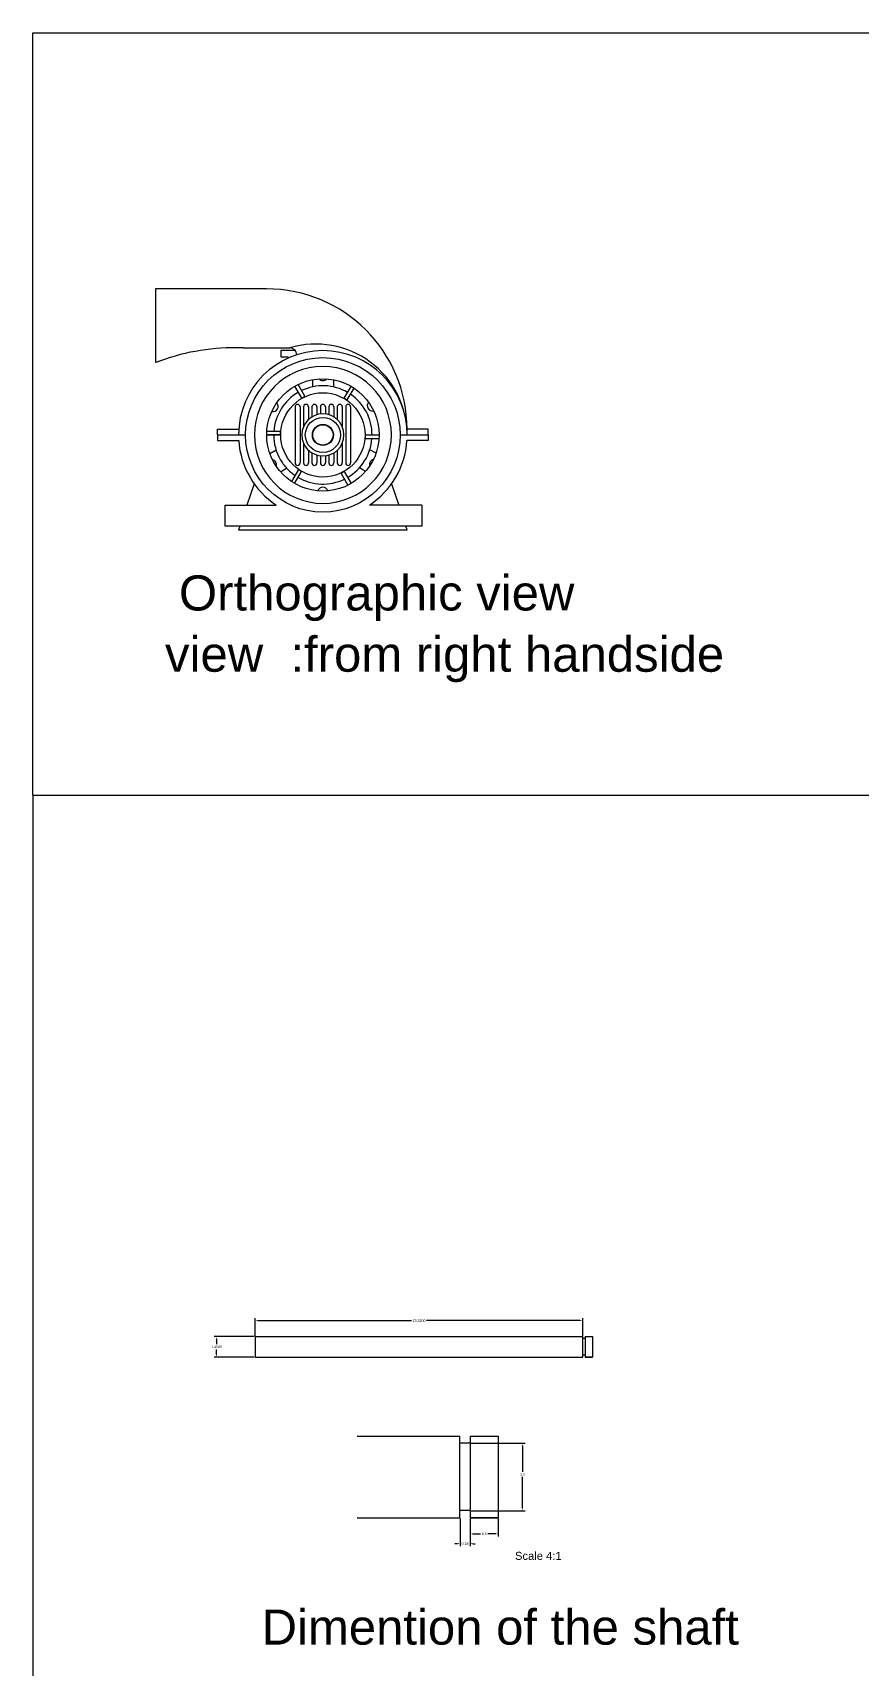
# Model space of a CAD drawing. Header units: millimetres. Extents: x 34830 to 39055, y 27793 to 28482.
# Drawn here: x 35214.3 to 35273.3, y 27915.1 to 28031.6 of the extents above; entities that cross this region are included whole.
import ezdxf

# ---------------------------------------------------------------- set-up
doc = ezdxf.new("R2010")
doc.units = ezdxf.units.MM
doc.linetypes.add('ACAD_ISO02W100', pattern=[15, 12, -3])
doc.layers.add('dotted', color=5, linetype='ACAD_ISO02W100', plot=False)
doc.layers.add('shaft', color=7, linetype='Continuous')
doc.styles.get("Standard").update_dxf_attribs({"font": 'arial.ttf'})
doc.dimstyles.get("Standard").update_dxf_attribs({"dimtxt": 0.18, "dimasz": 0.18, "dimexe": 0.18, "dimexo": 0.0625, "dimgap": 0.09, "dimtad": 0, "dimtih": 1, "dimtoh": 1, "dimdec": 4, "dimzin": 0, "dimdsep": 46, "dimtxsty": 'Standard', "dimcen": 0.09, "dimadec": 0, "dimazin": 0, "dimtfac": 1, "dimtdec": 4, "dimtofl": 0, "dimtmove": 0, "dimatfit": 3, "dimfxl": 1, "dimtolj": 1, "dimtzin": 0, "dimarcsym": 0})

# ---------------------------------------------------------------- blocks, each defined once
blk = doc.blocks.new('*D54')
at = {"layer": 'Defpoints', "color": 0, "transparency": 16777216}
for p in [(35253.44, 27939.89), (35230.12, 27938.75), (35253.44, 27938.75)]:
    blk.add_point(p, dxfattribs=at)
at = {"layer": 'shaft', "color": 0, "lineweight": -2, "transparency": 16777216}
for p, q in [((35230.12, 27938.81), (35230.12, 27940.07)), ((35230.3, 27939.89), (35241.24, 27939.89)), ((35253.26, 27939.89), (35242.31, 27939.89)), ((35253.44, 27938.81), (35253.44, 27940.07))]:
    blk.add_line(p, q, dxfattribs=at)
at = {"layer": 'shaft', "color": 0, "transparency": 16777216}
for points in [[(35230.3, 27939.92), (35230.3, 27939.86), (35230.12, 27939.89)], [(35253.26, 27939.92), (35253.26, 27939.86), (35253.44, 27939.89)]]:
    blk.add_solid(points, dxfattribs=at)
at = {"layer": 'shaft', "color": 0, "transparency": 16777216, "insert": (35241.78, 27939.89), "char_height": 0.18, "attachment_point": 5}
blk.add_mtext('\\A1;23.3200', dxfattribs=at)
blk = doc.blocks.new('*D55')
at = {"layer": 'Defpoints', "color": 0, "transparency": 16777216}
for p in [(35230.12, 27938.75), (35227.38, 27937.3), (35230.12, 27937.3)]:
    blk.add_point(p, dxfattribs=at)
at = {"layer": 'shaft', "color": 0, "lineweight": -2, "transparency": 16777216}
for p, q in [((35230.06, 27938.75), (35227.2, 27938.75)), ((35227.38, 27938.57), (35227.38, 27938.21)), ((35230.06, 27937.3), (35227.2, 27937.3)), ((35227.38, 27937.48), (35227.38, 27937.84))]:
    blk.add_line(p, q, dxfattribs=at)
at = {"layer": 'shaft', "color": 0, "transparency": 16777216}
for points in [[(35227.35, 27938.57), (35227.41, 27938.57), (35227.38, 27938.75)], [(35227.35, 27937.48), (35227.41, 27937.48), (35227.38, 27937.3)]]:
    blk.add_solid(points, dxfattribs=at)
at = {"layer": 'shaft', "color": 0, "transparency": 16777216, "insert": (35227.38, 27938.02), "char_height": 0.18, "attachment_point": 5}
blk.add_mtext('\\A1;1.4500', dxfattribs=at)
blk = doc.blocks.new('*D56')
at = {"layer": 'Defpoints', "color": 0, "transparency": 16777216}
for p in [(35245.42, 27931.16), (35245.42, 27926.36), (35249.15, 27926.36)]:
    blk.add_point(p, dxfattribs=at)
at = {"layer": 'shaft', "color": 0, "lineweight": -2, "transparency": 16777216}
for p, q in [((35245.48, 27931.16), (35249.33, 27931.16)), ((35249.15, 27930.98), (35249.15, 27929.12)), ((35249.15, 27926.54), (35249.15, 27928.76)), ((35245.48, 27926.36), (35249.33, 27926.36))]:
    blk.add_line(p, q, dxfattribs=at)
at = {"layer": 'shaft', "color": 0, "transparency": 16777216}
for points in [[(35249.12, 27930.98), (35249.18, 27930.98), (35249.15, 27931.16)], [(35249.12, 27926.54), (35249.18, 27926.54), (35249.15, 27926.36)]]:
    blk.add_solid(points, dxfattribs=at)
at = {"layer": 'shaft', "color": 0, "transparency": 16777216, "insert": (35249.15, 27928.94), "char_height": 0.18, "attachment_point": 5}
blk.add_mtext('\\A1;1.2', dxfattribs=at)
blk = doc.blocks.new('*D57')
at = {"layer": 'Defpoints', "color": 0, "transparency": 16777216}
for p in [(35245.42, 27925.86), (35247.42, 27925.86), (35245.42, 27924.71)]:
    blk.add_point(p, dxfattribs=at)
at = {"layer": 'shaft', "color": 0, "lineweight": -2, "transparency": 16777216}
for p, q in [((35245.42, 27925.8), (35245.42, 27924.53)), ((35247.42, 27925.8), (35247.42, 27924.53)), ((35245.6, 27924.71), (35246.16, 27924.71)), ((35247.24, 27924.71), (35246.67, 27924.71))]:
    blk.add_line(p, q, dxfattribs=at)
at = {"layer": 'shaft', "color": 0, "transparency": 16777216}
for points in [[(35245.6, 27924.74), (35245.6, 27924.68), (35245.42, 27924.71)], [(35247.24, 27924.74), (35247.24, 27924.68), (35247.42, 27924.71)]]:
    blk.add_solid(points, dxfattribs=at)
at = {"layer": 'shaft', "color": 0, "transparency": 16777216, "insert": (35246.42, 27924.71), "char_height": 0.18, "attachment_point": 5}
blk.add_mtext('\\A1;0.5', dxfattribs=at)
blk = doc.blocks.new('*D58')
at = {"layer": 'Defpoints', "color": 0, "transparency": 16777216}
for p in [(35244.7, 27925.86), (35245.42, 27925.86), (35245.42, 27924.01)]:
    blk.add_point(p, dxfattribs=at)
at = {"layer": 'shaft', "color": 0, "lineweight": -2, "transparency": 16777216}
for p, q in [((35244.7, 27925.8), (35244.7, 27923.83)), ((35245.42, 27925.8), (35245.42, 27923.83)), ((35244.52, 27924.01), (35244.34, 27924.01)), ((35245.6, 27924.01), (35245.78, 27924.01))]:
    blk.add_line(p, q, dxfattribs=at)
at = {"layer": 'shaft', "color": 0, "transparency": 16777216}
for points in [[(35244.52, 27924.04), (35244.52, 27923.98), (35244.7, 27924.01)], [(35245.6, 27924.04), (35245.6, 27923.98), (35245.42, 27924.01)]]:
    blk.add_solid(points, dxfattribs=at)
at = {"layer": 'shaft', "color": 0, "transparency": 16777216, "insert": (35245.06, 27924.01), "char_height": 0.18, "attachment_point": 5}
blk.add_mtext('\\A1;0.18', dxfattribs=at)

msp = doc.modelspace()

# ---------------------------------------------------------------- linework, layer by layer
for p, q in [((35214.29248, 27977.29391), (35214.29248, 28031.57974)), ((35214.29248, 28031.57974), (35369.75387, 28031.57974)), ((35230.92699, 28013.34755), (35223.04033, 28013.34755)), ((35223.04033, 28013.34755), (35223.04033, 28008.09755)), ((35229.25857, 28009.14755), (35228.79033, 28009.14755)), ((35229.25857, 28009.14755), (35232.59081, 28009.14755)), ((35232.99081, 28008.94755), (35231.94033, 28008.94755)), ((35231.94033, 28008.94755), (35231.94033, 28008.49755)), ((35231.94033, 28008.49755), (35232.44033, 28008.49755)), ((35232.44033, 28008.49755), (35232.44033, 28008.4019)), ((35233.43335, 28005.56469), (35232.94433, 28006.41396)), ((35233.64661, 28005.69515), (35233.1702, 28006.53455)), ((35233.81654, 28006.77447), (35233.81291, 28006.78537)), ((35234.19326, 28006.87716), (35234.19326, 28006.36689)), ((35235.68741, 28006.87716), (35235.68741, 28006.36689)), ((35236.45974, 28005.55749), (35236.95279, 28006.40443)), ((35236.6768, 28005.43346), (35237.16709, 28006.27043)), ((35232.96533, 28004.94755), (35232.96533, 28000.94755)), ((35233.31533, 28004.94755), (35233.31533, 28000.94755)), ((35233.43335, 28005.56469), (35233.64661, 28005.69515)), ((35233.56533, 28004.94755), (35233.56533, 28003.54703)), ((35233.91533, 28004.94755), (35233.91533, 28004.04271)), ((35234.16533, 28004.94755), (35234.16533, 28004.23183)), ((35234.51533, 28004.94755), (35234.51533, 28004.38608)), ((35234.76533, 28004.94755), (35234.76533, 28004.4373)), ((35235.11533, 28004.94755), (35235.11533, 28004.4373)), ((35235.36533, 28004.94755), (35235.36533, 28004.38608)), ((35235.71533, 28004.94755), (35235.71533, 28004.23183)), ((35235.96533, 28004.94755), (35235.96533, 28004.04271)), ((35236.31533, 28004.94755), (35236.31533, 28003.54703)), ((35236.45974, 28005.55749), (35236.6768, 28005.43346)), ((35236.56533, 28004.94755), (35236.56533, 28000.94755)), ((35236.91533, 28004.94755), (35236.91533, 28000.94755)), ((35227.44033, 28002.94755), (35227.44033, 28003.34755)), ((35227.44033, 28003.34755), (35228.95368, 28003.34755)), ((35227.44033, 28002.94755), (35229.44033, 28002.94755)), ((35227.44033, 28002.94755), (35229.44033, 28002.94755)), ((35227.44033, 28002.94755), (35227.44033, 28002.53755)), ((35227.44033, 28002.53755), (35228.94033, 28002.53755)), ((35228.94033, 28002.53755), (35228.95436, 28002.53755)), ((35231.92033, 28002.94755), (35230.94033, 28002.94755)), ((35230.94033, 28002.94755), (35231.94033, 28002.94755)), ((35230.94033, 28002.94755), (35231.94033, 28002.94755)), ((35231.92033, 28003.19755), (35230.94815, 28003.19755)), ((35231.92033, 28002.94755), (35231.92033, 28003.19755)), ((35233.56533, 28002.34807), (35233.56533, 28000.94755)), ((35236.31533, 28002.34807), (35236.31533, 28000.94755)), ((35237.94033, 28002.94755), (35238.94033, 28002.94755)), ((35237.94033, 28002.94755), (35238.94033, 28002.94755)), ((35237.96033, 28002.94755), (35237.96033, 28002.69755)), ((35237.96033, 28002.94755), (35238.94033, 28002.94755)), ((35237.96033, 28002.69755), (35238.93251, 28002.69755)), ((35240.44033, 28002.94755), (35242.44033, 28002.94755)), ((35240.44033, 28002.94755), (35242.44033, 28002.94755)), ((35240.94033, 28002.53755), (35240.92631, 28002.53755)), ((35242.44033, 28003.34755), (35240.92699, 28003.34755)), ((35240.94033, 28002.94755), (35240.94133, 28002.94755)), ((35242.44033, 28002.53755), (35240.94033, 28002.53755)), ((35242.44033, 28002.94755), (35242.44033, 28003.34755)), ((35242.44033, 28002.94755), (35242.44033, 28002.53755)), ((35231.16632, 28001.6221), (35231.6088, 28001.87477)), ((35233.91533, 28001.85239), (35233.91533, 28000.94755)), ((35234.16533, 28001.66327), (35234.16533, 28000.94755)), ((35234.51533, 28001.50902), (35234.51533, 28000.94755)), ((35234.76533, 28001.45779), (35234.76533, 28000.94755)), ((35235.11533, 28001.45779), (35235.11533, 28000.94755)), ((35235.36533, 28001.50902), (35235.36533, 28000.94755)), ((35235.71533, 28001.66327), (35235.71533, 28000.94755)), ((35235.96533, 28001.85239), (35235.96533, 28000.94755)), ((35238.72136, 28001.64224), (35238.27859, 28001.89586)), ((35238.82489, 28002.02585), (35238.83235, 28002.02438)), ((35231.91637, 28000.32922), (35232.36092, 28000.58184)), ((35233.21235, 28000.48038), (35232.7163, 27999.62284)), ((35232.9247, 27999.49252), (35233.41853, 28000.339)), ((35233.41853, 28000.339), (35233.21235, 28000.48038)), ((35236.45804, 28000.33661), (35236.24194, 28000.21091)), ((35236.24194, 28000.21091), (35236.72741, 27999.36895)), ((35236.45804, 28000.33661), (35236.95054, 27999.48936)), ((35237.97972, 28000.34714), (35237.53935, 28000.60338)), ((35230.05461, 27999.46478), (35229.53716, 27997.94755)), ((35239.82606, 27999.46478), (35240.34351, 27997.94755)), ((35227.99033, 27996.44755), (35227.99033, 27997.94755)), ((35227.99033, 27997.94755), (35231.62371, 27997.94755)), ((35241.99033, 27997.94755), (35238.25696, 27997.94755)), ((35241.99033, 27997.94755), (35241.99033, 27996.44755)), ((35241.99033, 27996.44755), (35227.99033, 27996.44755)), ((35229.0256, 27996.44755), (35228.94033, 27996.19755)), ((35228.94033, 27996.19755), (35240.94033, 27996.19755)), ((35240.94033, 27996.19755), (35240.85507, 27996.44755)), ((35214.29248, 27977.29391), (35214.29248, 27792.98766)), ((35214.29248, 27977.29391), (35369.75387, 27977.29391)), ((35237.38709, 27925.86153), (35244.69831, 27925.86153))]:
    msp.add_line(p, q)
for radius in [4, 3, 1.25, 0.75, 0.75, 0.75, 0.725]:
    msp.add_circle((35234.94033, 28002.94755), radius)
for centre, radius, start, end in [((35230.92699, 28003.34755), 10, 0, 90), ((35234.44001, 28002.91467), 6.50141, 0.2897727, 106.5247428), ((35228.64716, 27993.66258), 15.48563, 89.4702392, 111.2271291), ((35234.94033, 28002.94755), 6, 0, 180), ((35232.59081, 28008.64755), 0.5, 0.8945162, 90), ((35234.94033, 28002.94755), 4.875, 0, 180), ((35234.94033, 28002.94755), 3.5, 119.9338728, 175.9039562), ((35234.94033, 28002.94755), 3.5, 59.7937241, 115.7919282), ((35234.94033, 28007.19755), 0.375, 223.723309, 316.276691), ((35234.94033, 28002.94755), 3.5, 0, 55.676995), ((35231.38034, 28004.97931), 0.375, 258.1335346, 42.437849), ((35233.14033, 28004.94755), 0.175, 0, 180), ((35233.74033, 28004.94755), 0.175, 0, 180), ((35234.34033, 28004.94755), 0.175, 0, 180), ((35234.94033, 28004.94755), 0.175, 0, 180), ((35235.54033, 28004.94755), 0.175, 0, 180), ((35236.14033, 28004.94755), 0.175, 0, 180), ((35236.74033, 28004.94755), 0.175, 0, 180), ((35238.47543, 28005.02232), 0.375, 138.2568526, 282.561167), ((35234.94033, 28002.94755), 1.5, 0, 180), ((35234.94033, 28002.94755), 6, 183.918265, 236.4426903), ((35234.94033, 28002.94755), 4.875, 180, 0), ((35234.94033, 28002.94755), 3.5, 180, 210.092172), ((35234.94033, 28002.94755), 1.5, 180, 0), ((35234.94033, 28002.94755), 3.5, 300.1688822, 355.9039562), ((35234.94033, 28002.94755), 6, 303.5573097, 356.081735), ((35231.26315, 28000.81663), 0.375, 343.815481, 76.368863), ((35234.94033, 28002.94755), 3.5, 210.092172, 222.5254799), ((35238.62797, 28000.83477), 0.375, 103.9133643, 196.4667463), ((35234.94033, 28002.94755), 3.5, 222.5254799, 235.6856245), ((35233.14033, 28000.94755), 0.175, 180, 0), ((35233.74033, 28000.94755), 0.175, 180, 0), ((35234.34033, 28000.94755), 0.175, 180, 0), ((35234.94033, 28000.94755), 0.175, 180, 0), ((35235.54033, 28000.94755), 0.175, 180, 0), ((35236.14033, 28000.94755), 0.175, 180, 0), ((35236.74033, 28000.94755), 0.175, 180, 0), ((35234.94033, 28002.94755), 3.5, 239.7411144, 296.0456969), ((35234.94033, 27998.84857), 0.375, 17.8478428, 162.1521572)]:
    msp.add_arc(centre, radius, start, end)
at = {"layer": 'Defpoints'}
msp.add_circle((35234.94033, 28002.94755), 5.5, dxfattribs=at)
at = {"layer": 'dotted'}
for p, q in [((35231.94033, 28008.94755), (35231.94033, 28008.49755)), ((35231.94033, 28008.49755), (35232.44033, 28008.49755)), ((35239.5118, 28005.99936), (35239.5118, 28005.99936)), ((35229.99739, 28005.35946), (35230.01745, 28005.35946)), ((35239.23076, 28000.38), (35239.23076, 28000.38)), ((35235.33492, 27997.46172), (35235.33492, 27997.46172)), ((35228.94033, 27996.19755), (35240.94033, 27996.19755))]:
    msp.add_line(p, q, dxfattribs=at)
at = {"layer": 'shaft'}
for p, q in [((35230.11771, 27938.74857), (35253.43771, 27938.74857)), ((35230.11771, 27938.74857), (35230.11771, 27937.29857)), ((35253.43771, 27937.29857), (35253.43771, 27938.74857)), ((35253.61771, 27938.62357), (35253.43771, 27938.62357)), ((35253.61771, 27938.74857), (35253.61771, 27937.29857)), ((35253.61771, 27938.74857), (35254.11771, 27938.74857)), ((35253.61771, 27938.62357), (35253.61771, 27937.42357)), ((35254.11771, 27938.74857), (35254.11771, 27937.29857)), ((35230.11771, 27937.29857), (35253.43771, 27937.29857)), ((35253.61771, 27937.42357), (35253.43771, 27937.42357)), ((35254.11771, 27937.29857), (35253.61771, 27937.29857)), ((35253.61771, 27937.29857), (35254.11771, 27937.29857)), ((35237.38709, 27931.66153), (35244.69831, 27931.66153)), ((35244.69831, 27925.86153), (35244.69831, 27931.66153)), ((35245.41831, 27931.66153), (35247.41831, 27931.66153)), ((35245.41831, 27931.66153), (35245.41831, 27925.86153)), ((35247.41831, 27931.66153), (35247.41831, 27925.86153)), ((35245.41831, 27931.16153), (35244.69831, 27931.16153)), ((35245.41831, 27931.16153), (35245.41831, 27926.36153)), ((35245.41831, 27926.36153), (35244.69831, 27926.36153)), ((35245.41831, 27925.86153), (35247.41831, 27925.86153)), ((35247.41831, 27925.86153), (35245.41831, 27925.86153))]:
    msp.add_line(p, q, dxfattribs=at)

# ---------------------------------------------------------------- texts
at = {"char_height": 2.5, "attachment_point": 1}
for s, width, heights, insert in [('Orthographic view', 28.8397433, [0], (35224.69696, 27992.94762)), ('view  :from right handside', 40.5035198, [1.68578], (35223.70612, 27988.58724)), ('Dimention of the shaft', 36.6927528, [0], (35230.57876, 27919.32361))]:
    msp.add_mtext_dynamic_manual_height_columns(s, width=width, gutter_width=12.5, heights=heights, dxfattribs=dict(at, insert=insert))
at = {"layer": 'shaft', "insert": (35248.61143, 27923.42789), "char_height": 0.569604, "attachment_point": 1}
msp.add_mtext_dynamic_manual_height_columns('Scale 4:1', width=4.4260705, gutter_width=2.84802, heights=[0.33806], dxfattribs=at)

# ---------------------------------------------------------------- dimensions: what is measured, and where the dimension line sits
at = {"layer": 'shaft'}
dim = msp.add_linear_dim(base=(35253.43771, 27939.89346), p1=(35230.11771, 27938.74857), p2=(35253.43771, 27938.74857), dimstyle='Standard', dxfattribs=at)
dim.commit()
dim.dimension.update_dxf_attribs({"geometry": '*D54', "text_midpoint": (35241.77771, 27939.89346)})
dim = msp.add_linear_dim(base=(35227.38128, 27937.29857), p1=(35230.11771, 27938.74857), p2=(35230.11771, 27937.29857), angle=90, dimstyle='Standard', dxfattribs=at)
dim.commit()
dim.dimension.update_dxf_attribs({"geometry": '*D55', "text_midpoint": (35227.38128, 27938.02357)})
dim = msp.add_linear_dim(base=(35249.14532, 27926.36153), p1=(35245.41831, 27931.16153), p2=(35245.41831, 27926.36153), angle=270, text='1.2', dimstyle='Standard', dxfattribs=at)
dim.commit()
dim.dimension.update_dxf_attribs({"geometry": '*D56', "text_midpoint": (35249.14532, 27928.94344), "dimtype": 160})
dim = msp.add_linear_dim(base=(35245.41831, 27924.00928), p1=(35244.69831, 27925.86153), p2=(35245.41831, 27925.86153), angle=180, text='0.18', dimstyle='Standard', dxfattribs=at)
dim.commit()
dim.dimension.update_dxf_attribs({"geometry": '*D58', "text_midpoint": (35245.05831, 27924.00928)})
dim = msp.add_linear_dim(base=(35245.41831, 27924.71199), p1=(35247.41831, 27925.86153), p2=(35245.41831, 27925.86153), text='0.5', dimstyle='Standard', dxfattribs=at)
dim.commit()
dim.dimension.update_dxf_attribs({"geometry": '*D57', "text_midpoint": (35246.41831, 27924.71199)})

doc.saveas('drawing.dxf')
